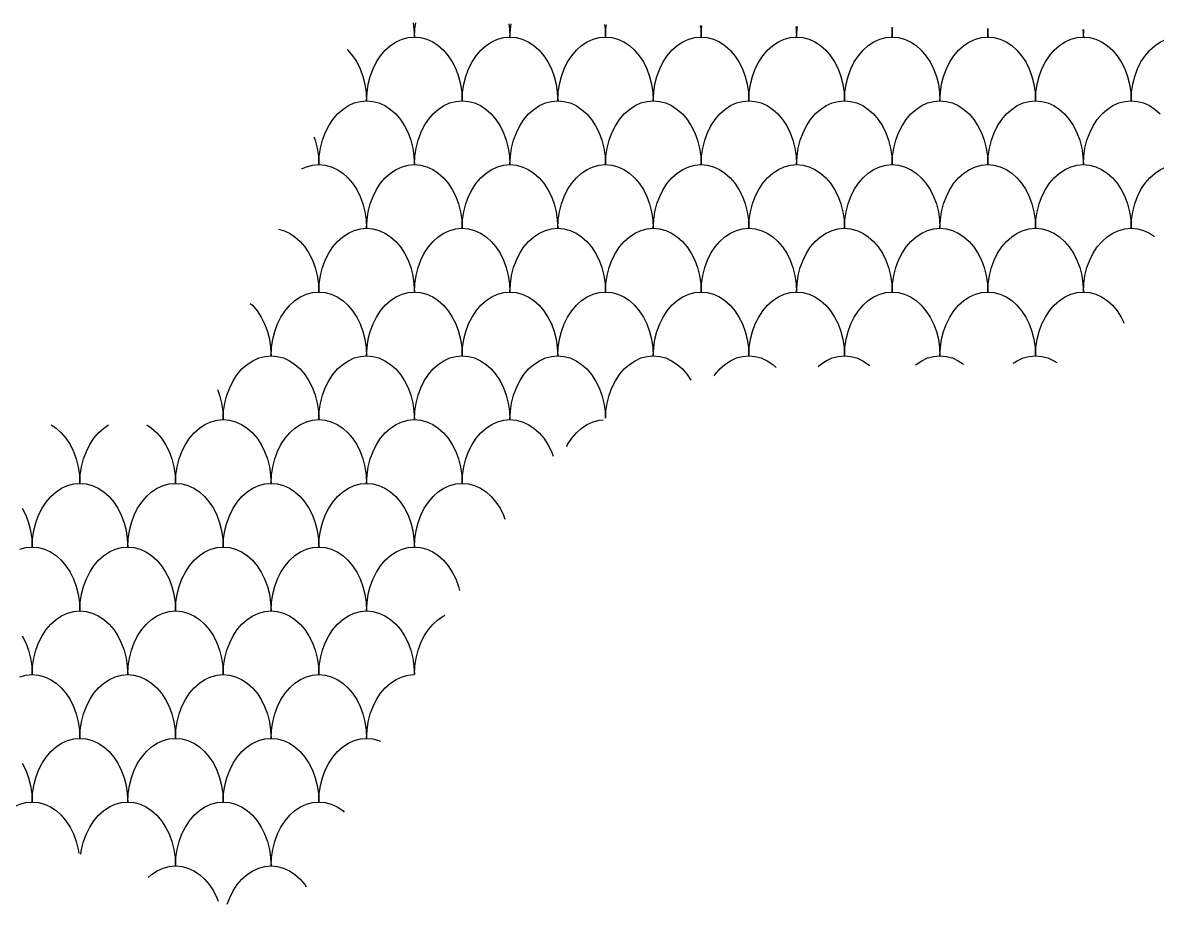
# Model space of a CAD drawing. Header units: millimetres. Extents: x -64 to 65, y -33 to 54.
# Drawn here: x -14.1 to 21.51, y 26.7 to 54.35 of the extents above; entities that cross this region are included whole.
import ezdxf

# ---------------------------------------------------------------- set-up
doc = ezdxf.new("R2010")
doc.units = ezdxf.units.MM

msp = doc.modelspace()

# ---------------------------------------------------------------- linework, layer by layer
for points in [[(-1.849, 54.354), (-1.821, 54.165), (-1.808, 53.904)], [(-1.808, 53.904), (-1.796, 54.165), (-1.768, 54.353)], [(1.155, 54.323), (1.179, 54.165), (1.192, 53.904)], [(1.192, 53.904), (1.204, 54.165), (1.228, 54.323)], [(4.16, 54.293), (4.179, 54.165), (4.192, 53.904)], [(4.192, 53.904), (4.204, 54.165), (4.223, 54.292)], [(7.164, 54.262), (7.179, 54.165), (7.192, 53.904)], [(7.192, 53.904), (7.204, 54.165), (7.219, 54.261)], [(10.169, 54.231), (10.179, 54.165), (10.192, 53.904)], [(10.192, 53.904), (10.204, 54.165), (10.214, 54.231)], [(13.173, 54.201), (13.179, 54.165), (13.192, 53.904)], [(13.192, 53.904), (13.204, 54.165), (13.21, 54.2)], [(16.178, 54.17), (16.179, 54.165), (16.192, 53.904)], [(16.192, 53.904), (16.204, 54.165), (16.205, 54.17)], [(-3.308, 51.904), (-3.296, 52.165), (-3.257, 52.422), (-3.194, 52.67), (-3.107, 52.904), (-2.998, 53.122), (-2.869, 53.318), (-2.722, 53.491), (-2.558, 53.636), (-2.382, 53.752), (-2.197, 53.836), (-2.004, 53.887), (-1.808, 53.904), (-1.613, 53.887), (-1.42, 53.836), (-1.234, 53.752), (-1.058, 53.636), (-0.895, 53.491), (-0.748, 53.318), (-0.618, 53.122), (-0.509, 52.904), (-0.423, 52.67), (-0.36, 52.422), (-0.321, 52.165), (-0.308, 51.904)], [(-0.308, 51.904), (-0.296, 52.165), (-0.257, 52.422), (-0.194, 52.67), (-0.107, 52.904), (0.002, 53.122), (0.131, 53.318), (0.278, 53.491), (0.442, 53.636), (0.618, 53.752), (0.803, 53.836), (0.996, 53.887), (1.192, 53.904), (1.387, 53.887), (1.58, 53.836), (1.766, 53.752), (1.942, 53.636), (2.105, 53.491), (2.252, 53.318), (2.382, 53.122), (2.491, 52.904), (2.577, 52.67), (2.64, 52.422), (2.679, 52.165), (2.692, 51.904)], [(2.692, 51.904), (2.704, 52.165), (2.743, 52.422), (2.806, 52.67), (2.893, 52.904), (3.002, 53.122), (3.131, 53.318), (3.278, 53.491), (3.442, 53.636), (3.618, 53.752), (3.803, 53.836), (3.996, 53.887), (4.192, 53.904), (4.387, 53.887), (4.58, 53.836), (4.766, 53.752), (4.942, 53.636), (5.105, 53.491), (5.252, 53.318), (5.382, 53.122), (5.491, 52.904), (5.577, 52.67), (5.64, 52.422), (5.679, 52.165), (5.692, 51.904)], [(5.692, 51.904), (5.704, 52.165), (5.743, 52.422), (5.806, 52.67), (5.893, 52.904), (6.002, 53.122), (6.131, 53.318), (6.278, 53.491), (6.442, 53.636), (6.618, 53.752), (6.803, 53.836), (6.996, 53.887), (7.192, 53.904), (7.387, 53.887), (7.58, 53.836), (7.766, 53.752), (7.942, 53.636), (8.105, 53.491), (8.252, 53.318), (8.382, 53.122), (8.491, 52.904), (8.577, 52.67), (8.64, 52.422), (8.679, 52.165), (8.692, 51.904)], [(8.692, 51.904), (8.704, 52.165), (8.743, 52.422), (8.806, 52.67), (8.893, 52.904), (9.002, 53.122), (9.131, 53.318), (9.278, 53.491), (9.442, 53.636), (9.618, 53.752), (9.803, 53.836), (9.996, 53.887), (10.192, 53.904), (10.387, 53.887), (10.58, 53.836), (10.766, 53.752), (10.942, 53.636), (11.105, 53.491), (11.252, 53.318), (11.382, 53.122), (11.491, 52.904), (11.577, 52.67), (11.64, 52.422), (11.679, 52.165), (11.692, 51.904)], [(11.692, 51.904), (11.704, 52.165), (11.743, 52.422), (11.806, 52.67), (11.893, 52.904), (12.002, 53.122), (12.131, 53.318), (12.278, 53.491), (12.442, 53.636), (12.618, 53.752), (12.803, 53.836), (12.996, 53.887), (13.192, 53.904), (13.387, 53.887), (13.58, 53.836), (13.766, 53.752), (13.942, 53.636), (14.105, 53.491), (14.252, 53.318), (14.382, 53.122), (14.491, 52.904), (14.577, 52.67), (14.64, 52.422), (14.679, 52.165), (14.692, 51.904)], [(14.692, 51.904), (14.704, 52.165), (14.743, 52.422), (14.806, 52.67), (14.893, 52.904), (15.002, 53.122), (15.131, 53.318), (15.278, 53.491), (15.442, 53.636), (15.618, 53.752), (15.803, 53.836), (15.996, 53.887), (16.192, 53.904), (16.387, 53.887), (16.58, 53.836), (16.766, 53.752), (16.942, 53.636), (17.105, 53.491), (17.252, 53.318), (17.382, 53.122), (17.491, 52.904), (17.577, 52.67), (17.64, 52.422), (17.679, 52.165), (17.692, 51.904)], [(17.692, 51.904), (17.704, 52.165), (17.743, 52.422), (17.806, 52.67), (17.893, 52.904), (18.002, 53.122), (18.131, 53.318), (18.278, 53.491), (18.442, 53.636), (18.618, 53.752), (18.803, 53.836), (18.996, 53.887), (19.192, 53.904), (19.387, 53.887), (19.58, 53.836), (19.766, 53.752), (19.942, 53.636), (20.105, 53.491), (20.252, 53.318), (20.382, 53.122), (20.491, 52.904), (20.577, 52.67), (20.64, 52.422), (20.679, 52.165), (20.692, 51.904)], [(19.18, 54.139), (19.192, 53.904)], [(19.192, 53.904), (19.203, 54.139)], [(20.692, 51.904), (20.704, 52.165), (20.743, 52.422), (20.806, 52.67), (20.893, 52.904), (21.002, 53.122), (21.131, 53.318), (21.278, 53.491), (21.442, 53.636), (21.618, 53.752), (21.803, 53.836), (21.996, 53.887), (22.192, 53.904), (22.387, 53.887), (22.58, 53.836), (22.766, 53.752), (22.942, 53.636), (23.105, 53.491), (23.252, 53.318), (23.351, 53.168)], [(-3.919, 53.512), (-3.895, 53.491), (-3.748, 53.318), (-3.618, 53.122), (-3.509, 52.904), (-3.423, 52.67), (-3.36, 52.422), (-3.321, 52.165), (-3.308, 51.904)], [(-4.808, 49.904), (-4.796, 50.165), (-4.757, 50.422), (-4.694, 50.67), (-4.607, 50.904), (-4.498, 51.122), (-4.369, 51.318), (-4.222, 51.491), (-4.058, 51.636), (-3.882, 51.752), (-3.697, 51.836), (-3.504, 51.887), (-3.308, 51.904), (-3.113, 51.887), (-2.92, 51.836), (-2.734, 51.752), (-2.558, 51.636), (-2.395, 51.491), (-2.248, 51.318), (-2.118, 51.122), (-2.009, 50.904), (-1.923, 50.67), (-1.86, 50.422), (-1.821, 50.165), (-1.808, 49.904)], [(-1.808, 49.904), (-1.796, 50.165), (-1.757, 50.422), (-1.694, 50.67), (-1.607, 50.904), (-1.498, 51.122), (-1.369, 51.318), (-1.222, 51.491), (-1.058, 51.636), (-0.882, 51.752), (-0.697, 51.836), (-0.504, 51.887), (-0.308, 51.904), (-0.113, 51.887), (0.08, 51.836), (0.266, 51.752), (0.442, 51.636), (0.605, 51.491), (0.752, 51.318), (0.882, 51.122), (0.991, 50.904), (1.077, 50.67), (1.14, 50.422), (1.179, 50.165), (1.192, 49.904)], [(1.192, 49.904), (1.204, 50.165), (1.243, 50.422), (1.306, 50.67), (1.393, 50.904), (1.502, 51.122), (1.631, 51.318), (1.778, 51.491), (1.942, 51.636), (2.118, 51.752), (2.303, 51.836), (2.496, 51.887), (2.692, 51.904), (2.887, 51.887), (3.08, 51.836), (3.266, 51.752), (3.442, 51.636), (3.605, 51.491), (3.752, 51.318), (3.882, 51.122), (3.991, 50.904), (4.077, 50.67), (4.14, 50.422), (4.179, 50.165), (4.192, 49.904)], [(4.192, 49.904), (4.204, 50.165), (4.243, 50.422), (4.306, 50.67), (4.393, 50.904), (4.502, 51.122), (4.631, 51.318), (4.778, 51.491), (4.942, 51.636), (5.118, 51.752), (5.303, 51.836), (5.496, 51.887), (5.692, 51.904), (5.887, 51.887), (6.08, 51.836), (6.266, 51.752), (6.442, 51.636), (6.605, 51.491), (6.752, 51.318), (6.882, 51.122), (6.991, 50.904), (7.077, 50.67), (7.14, 50.422), (7.179, 50.165), (7.192, 49.904)], [(7.192, 49.904), (7.204, 50.165), (7.243, 50.422), (7.306, 50.67), (7.393, 50.904), (7.502, 51.122), (7.631, 51.318), (7.778, 51.491), (7.942, 51.636), (8.118, 51.752), (8.303, 51.836), (8.496, 51.887), (8.692, 51.904), (8.887, 51.887), (9.08, 51.836), (9.266, 51.752), (9.442, 51.636), (9.605, 51.491), (9.752, 51.318), (9.882, 51.122), (9.991, 50.904), (10.077, 50.67), (10.14, 50.422), (10.179, 50.165), (10.192, 49.904)], [(10.192, 49.904), (10.204, 50.165), (10.243, 50.422), (10.306, 50.67), (10.393, 50.904), (10.502, 51.122), (10.631, 51.318), (10.778, 51.491), (10.942, 51.636), (11.118, 51.752), (11.303, 51.836), (11.496, 51.887), (11.692, 51.904), (11.887, 51.887), (12.08, 51.836), (12.266, 51.752), (12.442, 51.636), (12.605, 51.491), (12.752, 51.318), (12.882, 51.122), (12.991, 50.904), (13.077, 50.67), (13.14, 50.422), (13.179, 50.165), (13.192, 49.904)], [(13.192, 49.904), (13.204, 50.165), (13.243, 50.422), (13.306, 50.67), (13.393, 50.904), (13.502, 51.122), (13.631, 51.318), (13.778, 51.491), (13.942, 51.636), (14.118, 51.752), (14.303, 51.836), (14.496, 51.887), (14.692, 51.904), (14.887, 51.887), (15.08, 51.836), (15.266, 51.752), (15.442, 51.636), (15.605, 51.491), (15.752, 51.318), (15.882, 51.122), (15.991, 50.904), (16.077, 50.67), (16.14, 50.422), (16.179, 50.165), (16.192, 49.904)], [(16.192, 49.904), (16.204, 50.165), (16.243, 50.422), (16.306, 50.67), (16.393, 50.904), (16.502, 51.122), (16.631, 51.318), (16.778, 51.491), (16.942, 51.636), (17.118, 51.752), (17.303, 51.836), (17.496, 51.887), (17.692, 51.904), (17.887, 51.887), (18.08, 51.836), (18.266, 51.752), (18.442, 51.636), (18.605, 51.491), (18.752, 51.318), (18.882, 51.122), (18.991, 50.904), (19.077, 50.67), (19.14, 50.422), (19.179, 50.165), (19.192, 49.904)], [(19.192, 49.904), (19.204, 50.165), (19.243, 50.422), (19.306, 50.67), (19.393, 50.904), (19.502, 51.122), (19.631, 51.318), (19.778, 51.491), (19.942, 51.636), (20.118, 51.752), (20.303, 51.836), (20.496, 51.887), (20.692, 51.904), (20.887, 51.887), (21.08, 51.836), (21.266, 51.752), (21.442, 51.636), (21.605, 51.491)], [(-4.962, 50.777), (-4.923, 50.67), (-4.86, 50.422), (-4.821, 50.165), (-4.808, 49.904)], [(-5.348, 49.768), (-5.197, 49.836), (-5.004, 49.887), (-4.808, 49.904), (-4.613, 49.887), (-4.42, 49.836), (-4.234, 49.752), (-4.058, 49.636), (-3.895, 49.491), (-3.748, 49.318), (-3.618, 49.122), (-3.509, 48.904), (-3.423, 48.67), (-3.36, 48.422), (-3.321, 48.165), (-3.308, 47.904)], [(-3.308, 47.904), (-3.296, 48.165), (-3.257, 48.422), (-3.194, 48.67), (-3.107, 48.904), (-2.998, 49.122), (-2.869, 49.318), (-2.722, 49.491), (-2.558, 49.636), (-2.382, 49.752), (-2.197, 49.836), (-2.004, 49.887), (-1.808, 49.904), (-1.613, 49.887), (-1.42, 49.836), (-1.234, 49.752), (-1.058, 49.636), (-0.895, 49.491), (-0.748, 49.318), (-0.618, 49.122), (-0.509, 48.904), (-0.423, 48.67), (-0.36, 48.422), (-0.321, 48.165), (-0.308, 47.904)], [(-0.308, 47.904), (-0.296, 48.165), (-0.257, 48.422), (-0.194, 48.67), (-0.107, 48.904), (0.002, 49.122), (0.131, 49.318), (0.278, 49.491), (0.442, 49.636), (0.618, 49.752), (0.803, 49.836), (0.996, 49.887), (1.192, 49.904), (1.387, 49.887), (1.58, 49.836), (1.766, 49.752), (1.942, 49.636), (2.105, 49.491), (2.252, 49.318), (2.382, 49.122), (2.491, 48.904), (2.577, 48.67), (2.64, 48.422), (2.679, 48.165), (2.692, 47.904)], [(2.692, 47.904), (2.704, 48.165), (2.743, 48.422), (2.806, 48.67), (2.893, 48.904), (3.002, 49.122), (3.131, 49.318), (3.278, 49.491), (3.442, 49.636), (3.618, 49.752), (3.803, 49.836), (3.996, 49.887), (4.192, 49.904), (4.387, 49.887), (4.58, 49.836), (4.766, 49.752), (4.942, 49.636), (5.105, 49.491), (5.252, 49.318), (5.382, 49.122), (5.491, 48.904), (5.577, 48.67), (5.64, 48.422), (5.679, 48.165), (5.692, 47.904)], [(5.692, 47.904), (5.704, 48.165), (5.743, 48.422), (5.806, 48.67), (5.893, 48.904), (6.002, 49.122), (6.131, 49.318), (6.278, 49.491), (6.442, 49.636), (6.618, 49.752), (6.803, 49.836), (6.996, 49.887), (7.192, 49.904), (7.387, 49.887), (7.58, 49.836), (7.766, 49.752), (7.942, 49.636), (8.105, 49.491), (8.252, 49.318), (8.382, 49.122), (8.491, 48.904), (8.577, 48.67), (8.64, 48.422), (8.679, 48.165), (8.692, 47.904)], [(8.692, 47.904), (8.704, 48.165), (8.743, 48.422), (8.806, 48.67), (8.893, 48.904), (9.002, 49.122), (9.131, 49.318), (9.278, 49.491), (9.442, 49.636), (9.618, 49.752), (9.803, 49.836), (9.996, 49.887), (10.192, 49.904), (10.387, 49.887), (10.58, 49.836), (10.766, 49.752), (10.942, 49.636), (11.105, 49.491), (11.252, 49.318), (11.382, 49.122), (11.491, 48.904), (11.577, 48.67), (11.64, 48.422), (11.679, 48.165), (11.692, 47.904)], [(11.692, 47.904), (11.704, 48.165), (11.743, 48.422), (11.806, 48.67), (11.893, 48.904), (12.002, 49.122), (12.131, 49.318), (12.278, 49.491), (12.442, 49.636), (12.618, 49.752), (12.803, 49.836), (12.996, 49.887), (13.192, 49.904), (13.387, 49.887), (13.58, 49.836), (13.766, 49.752), (13.942, 49.636), (14.105, 49.491), (14.252, 49.318), (14.382, 49.122), (14.491, 48.904), (14.577, 48.67), (14.64, 48.422), (14.679, 48.165), (14.692, 47.904)], [(14.692, 47.904), (14.704, 48.165), (14.743, 48.422), (14.806, 48.67), (14.893, 48.904), (15.002, 49.122), (15.131, 49.318), (15.278, 49.491), (15.442, 49.636), (15.618, 49.752), (15.803, 49.836), (15.996, 49.887), (16.192, 49.904), (16.387, 49.887), (16.58, 49.836), (16.766, 49.752), (16.942, 49.636), (17.105, 49.491), (17.252, 49.318), (17.382, 49.122), (17.491, 48.904), (17.577, 48.67), (17.64, 48.422), (17.679, 48.165), (17.692, 47.904)], [(17.692, 47.904), (17.704, 48.165), (17.743, 48.422), (17.806, 48.67), (17.893, 48.904), (18.002, 49.122), (18.131, 49.318), (18.278, 49.491), (18.442, 49.636), (18.618, 49.752), (18.803, 49.836), (18.996, 49.887), (19.192, 49.904), (19.387, 49.887), (19.58, 49.836), (19.766, 49.752), (19.942, 49.636), (20.105, 49.491), (20.252, 49.318), (20.382, 49.122), (20.491, 48.904), (20.577, 48.67), (20.64, 48.422), (20.679, 48.165), (20.692, 47.904)], [(20.692, 47.904), (20.704, 48.165), (20.743, 48.422), (20.806, 48.67), (20.893, 48.904), (21.002, 49.122), (21.131, 49.318), (21.278, 49.491), (21.442, 49.636), (21.618, 49.752), (21.803, 49.836), (21.996, 49.887), (22.192, 49.904), (22.211, 49.903)], [(-6.07, 47.876), (-5.92, 47.836), (-5.734, 47.752), (-5.558, 47.636), (-5.395, 47.491), (-5.248, 47.318), (-5.118, 47.122), (-5.009, 46.904), (-4.923, 46.67), (-4.86, 46.422), (-4.821, 46.165), (-4.808, 45.904)], [(-4.808, 45.904), (-4.796, 46.165), (-4.757, 46.422), (-4.694, 46.67), (-4.607, 46.904), (-4.498, 47.122), (-4.369, 47.318), (-4.222, 47.491), (-4.058, 47.636), (-3.882, 47.752), (-3.697, 47.836), (-3.504, 47.887), (-3.308, 47.904), (-3.113, 47.887), (-2.92, 47.836), (-2.734, 47.752), (-2.558, 47.636), (-2.395, 47.491), (-2.248, 47.318), (-2.118, 47.122), (-2.009, 46.904), (-1.923, 46.67), (-1.86, 46.422), (-1.821, 46.165), (-1.808, 45.904)], [(-1.808, 45.904), (-1.796, 46.165), (-1.757, 46.422), (-1.694, 46.67), (-1.607, 46.904), (-1.498, 47.122), (-1.369, 47.318), (-1.222, 47.491), (-1.058, 47.636), (-0.882, 47.752), (-0.697, 47.836), (-0.504, 47.887), (-0.308, 47.904), (-0.113, 47.887), (0.08, 47.836), (0.266, 47.752), (0.442, 47.636), (0.605, 47.491), (0.752, 47.318), (0.882, 47.122), (0.991, 46.904), (1.077, 46.67), (1.14, 46.422), (1.179, 46.165), (1.192, 45.904)], [(1.192, 45.904), (1.204, 46.165), (1.243, 46.422), (1.306, 46.67), (1.393, 46.904), (1.502, 47.122), (1.631, 47.318), (1.778, 47.491), (1.942, 47.636), (2.118, 47.752), (2.303, 47.836), (2.496, 47.887), (2.692, 47.904), (2.887, 47.887), (3.08, 47.836), (3.266, 47.752), (3.442, 47.636), (3.605, 47.491), (3.752, 47.318), (3.882, 47.122), (3.991, 46.904), (4.077, 46.67), (4.14, 46.422), (4.179, 46.165), (4.192, 45.904)], [(4.192, 45.904), (4.204, 46.165), (4.243, 46.422), (4.306, 46.67), (4.393, 46.904), (4.502, 47.122), (4.631, 47.318), (4.778, 47.491), (4.942, 47.636), (5.118, 47.752), (5.303, 47.836), (5.496, 47.887), (5.692, 47.904), (5.887, 47.887), (6.08, 47.836), (6.266, 47.752), (6.442, 47.636), (6.605, 47.491), (6.752, 47.318), (6.882, 47.122), (6.991, 46.904), (7.077, 46.67), (7.14, 46.422), (7.179, 46.165), (7.192, 45.904)], [(7.192, 45.904), (7.204, 46.165), (7.243, 46.422), (7.306, 46.67), (7.393, 46.904), (7.502, 47.122), (7.631, 47.318), (7.778, 47.491), (7.942, 47.636), (8.118, 47.752), (8.303, 47.836), (8.496, 47.887), (8.692, 47.904), (8.887, 47.887), (9.08, 47.836), (9.266, 47.752), (9.442, 47.636), (9.605, 47.491), (9.752, 47.318), (9.882, 47.122), (9.991, 46.904), (10.077, 46.67), (10.14, 46.422), (10.179, 46.165), (10.192, 45.904)], [(10.192, 45.904), (10.204, 46.165), (10.243, 46.422), (10.306, 46.67), (10.393, 46.904), (10.502, 47.122), (10.631, 47.318), (10.778, 47.491), (10.942, 47.636), (11.118, 47.752), (11.303, 47.836), (11.496, 47.887), (11.692, 47.904), (11.887, 47.887), (12.08, 47.836), (12.266, 47.752), (12.442, 47.636), (12.605, 47.491), (12.752, 47.318), (12.882, 47.122), (12.991, 46.904), (13.077, 46.67), (13.14, 46.422), (13.179, 46.165), (13.192, 45.904)], [(13.192, 45.904), (13.204, 46.165), (13.243, 46.422), (13.306, 46.67), (13.393, 46.904), (13.502, 47.122), (13.631, 47.318), (13.778, 47.491), (13.942, 47.636), (14.118, 47.752), (14.303, 47.836), (14.496, 47.887), (14.692, 47.904), (14.887, 47.887), (15.08, 47.836), (15.266, 47.752), (15.442, 47.636), (15.605, 47.491), (15.752, 47.318), (15.882, 47.122), (15.991, 46.904), (16.077, 46.67), (16.14, 46.422), (16.179, 46.165), (16.192, 45.904)], [(16.192, 45.904), (16.204, 46.165), (16.243, 46.422), (16.306, 46.67), (16.393, 46.904), (16.502, 47.122), (16.631, 47.318), (16.778, 47.491), (16.942, 47.636), (17.118, 47.752), (17.303, 47.836), (17.496, 47.887), (17.692, 47.904), (17.887, 47.887), (18.08, 47.836), (18.266, 47.752), (18.442, 47.636), (18.605, 47.491), (18.752, 47.318), (18.882, 47.122), (18.991, 46.904), (19.077, 46.67), (19.14, 46.422), (19.179, 46.165), (19.192, 45.904)], [(19.192, 45.904), (19.204, 46.165), (19.243, 46.422), (19.306, 46.67), (19.393, 46.904), (19.502, 47.122), (19.631, 47.318), (19.778, 47.491), (19.942, 47.636), (20.118, 47.752), (20.303, 47.836), (20.496, 47.887), (20.692, 47.904), (20.887, 47.887), (21.08, 47.836), (21.266, 47.752), (21.424, 47.648)], [(-6.308, 43.904), (-6.296, 44.165), (-6.257, 44.422), (-6.194, 44.67), (-6.107, 44.904), (-5.998, 45.122), (-5.869, 45.318), (-5.722, 45.491), (-5.558, 45.636), (-5.382, 45.752), (-5.197, 45.836), (-5.004, 45.887), (-4.808, 45.904), (-4.613, 45.887), (-4.42, 45.836), (-4.234, 45.752), (-4.058, 45.636), (-3.895, 45.491), (-3.748, 45.318), (-3.618, 45.122), (-3.509, 44.904), (-3.423, 44.67), (-3.36, 44.422), (-3.321, 44.165), (-3.308, 43.904)], [(-3.308, 43.904), (-3.296, 44.165), (-3.257, 44.422), (-3.194, 44.67), (-3.107, 44.904), (-2.998, 45.122), (-2.869, 45.318), (-2.722, 45.491), (-2.558, 45.636), (-2.382, 45.752), (-2.197, 45.836), (-2.004, 45.887), (-1.808, 45.904), (-1.613, 45.887), (-1.42, 45.836), (-1.234, 45.752), (-1.058, 45.636), (-0.895, 45.491), (-0.748, 45.318), (-0.618, 45.122), (-0.509, 44.904), (-0.423, 44.67), (-0.36, 44.422), (-0.321, 44.165), (-0.308, 43.904)], [(-0.308, 43.904), (-0.296, 44.165), (-0.257, 44.422), (-0.194, 44.67), (-0.107, 44.904), (0.002, 45.122), (0.131, 45.318), (0.278, 45.491), (0.442, 45.636), (0.618, 45.752), (0.803, 45.836), (0.996, 45.887), (1.192, 45.904), (1.387, 45.887), (1.58, 45.836), (1.766, 45.752), (1.942, 45.636), (2.105, 45.491), (2.252, 45.318), (2.382, 45.122), (2.491, 44.904), (2.577, 44.67), (2.64, 44.422), (2.679, 44.165), (2.692, 43.904)], [(2.692, 43.904), (2.704, 44.165), (2.743, 44.422), (2.806, 44.67), (2.893, 44.904), (3.002, 45.122), (3.131, 45.318), (3.278, 45.491), (3.442, 45.636), (3.618, 45.752), (3.803, 45.836), (3.996, 45.887), (4.192, 45.904), (4.387, 45.887), (4.58, 45.836), (4.766, 45.752), (4.942, 45.636), (5.105, 45.491), (5.252, 45.318), (5.382, 45.122), (5.491, 44.904), (5.577, 44.67), (5.64, 44.422), (5.679, 44.165), (5.692, 43.904)], [(5.692, 43.904), (5.704, 44.165), (5.743, 44.422), (5.806, 44.67), (5.893, 44.904), (6.002, 45.122), (6.131, 45.318), (6.278, 45.491), (6.442, 45.636), (6.618, 45.752), (6.803, 45.836), (6.996, 45.887), (7.192, 45.904), (7.387, 45.887), (7.58, 45.836), (7.766, 45.752), (7.942, 45.636), (8.105, 45.491), (8.252, 45.318), (8.382, 45.122), (8.491, 44.904), (8.577, 44.67), (8.64, 44.422), (8.679, 44.165), (8.692, 43.904)], [(8.692, 43.904), (8.704, 44.165), (8.743, 44.422), (8.806, 44.67), (8.893, 44.904), (9.002, 45.122), (9.131, 45.318), (9.278, 45.491), (9.442, 45.636), (9.618, 45.752), (9.803, 45.836), (9.996, 45.887), (10.192, 45.904), (10.387, 45.887), (10.58, 45.836), (10.766, 45.752), (10.942, 45.636), (11.105, 45.491), (11.252, 45.318), (11.382, 45.122), (11.491, 44.904), (11.577, 44.67), (11.64, 44.422), (11.679, 44.165), (11.692, 43.904)], [(11.692, 43.904), (11.704, 44.165), (11.743, 44.422), (11.806, 44.67), (11.893, 44.904), (12.002, 45.122), (12.131, 45.318), (12.278, 45.491), (12.442, 45.636), (12.618, 45.752), (12.803, 45.836), (12.996, 45.887), (13.192, 45.904), (13.387, 45.887), (13.58, 45.836), (13.766, 45.752), (13.942, 45.636), (14.105, 45.491), (14.252, 45.318), (14.382, 45.122), (14.491, 44.904), (14.577, 44.67), (14.64, 44.422), (14.679, 44.165), (14.692, 43.904)], [(14.692, 43.904), (14.704, 44.165), (14.743, 44.422), (14.806, 44.67), (14.893, 44.904), (15.002, 45.122), (15.131, 45.318), (15.278, 45.491), (15.442, 45.636), (15.618, 45.752), (15.803, 45.836), (15.996, 45.887), (16.192, 45.904), (16.387, 45.887), (16.58, 45.836), (16.766, 45.752), (16.942, 45.636), (17.105, 45.491), (17.252, 45.318), (17.382, 45.122), (17.491, 44.904), (17.577, 44.67), (17.64, 44.422), (17.679, 44.165), (17.692, 43.904)], [(17.692, 43.904), (17.704, 44.165), (17.743, 44.422), (17.806, 44.67), (17.893, 44.904), (18.002, 45.122), (18.131, 45.318), (18.278, 45.491), (18.442, 45.636), (18.618, 45.752), (18.803, 45.836), (18.996, 45.887), (19.192, 45.904), (19.387, 45.887), (19.58, 45.836), (19.766, 45.752), (19.942, 45.636), (20.105, 45.491), (20.252, 45.318), (20.382, 45.122), (20.476, 44.933)], [(-6.959, 45.548), (-6.895, 45.491), (-6.748, 45.318), (-6.618, 45.122), (-6.509, 44.904), (-6.423, 44.67), (-6.36, 44.422), (-6.321, 44.165), (-6.308, 43.904)], [(-7.808, 41.904), (-7.796, 42.165), (-7.757, 42.422), (-7.694, 42.67), (-7.607, 42.904), (-7.498, 43.122), (-7.369, 43.318), (-7.222, 43.491), (-7.058, 43.636), (-6.882, 43.752), (-6.697, 43.836), (-6.504, 43.887), (-6.308, 43.904), (-6.113, 43.887), (-5.92, 43.836), (-5.734, 43.752), (-5.558, 43.636), (-5.395, 43.491), (-5.248, 43.318), (-5.118, 43.122), (-5.009, 42.904), (-4.923, 42.67), (-4.86, 42.422), (-4.821, 42.165), (-4.808, 41.904)], [(-4.808, 41.904), (-4.796, 42.165), (-4.757, 42.422), (-4.694, 42.67), (-4.607, 42.904), (-4.498, 43.122), (-4.369, 43.318), (-4.222, 43.491), (-4.058, 43.636), (-3.882, 43.752), (-3.697, 43.836), (-3.504, 43.887), (-3.308, 43.904), (-3.113, 43.887), (-2.92, 43.836), (-2.734, 43.752), (-2.558, 43.636), (-2.395, 43.491), (-2.248, 43.318), (-2.118, 43.122), (-2.009, 42.904), (-1.923, 42.67), (-1.86, 42.422), (-1.821, 42.165), (-1.808, 41.904)], [(-1.808, 41.904), (-1.796, 42.165), (-1.757, 42.422), (-1.694, 42.67), (-1.607, 42.904), (-1.498, 43.122), (-1.369, 43.318), (-1.222, 43.491), (-1.058, 43.636), (-0.882, 43.752), (-0.697, 43.836), (-0.504, 43.887), (-0.308, 43.904), (-0.113, 43.887), (0.08, 43.836), (0.266, 43.752), (0.442, 43.636), (0.605, 43.491), (0.752, 43.318), (0.882, 43.122), (0.991, 42.904), (1.077, 42.67), (1.14, 42.422), (1.179, 42.165), (1.192, 41.904)], [(1.192, 41.904), (1.204, 42.165), (1.243, 42.422), (1.306, 42.67), (1.393, 42.904), (1.502, 43.122), (1.631, 43.318), (1.778, 43.491), (1.942, 43.636), (2.118, 43.752), (2.303, 43.836), (2.496, 43.887), (2.692, 43.904), (2.887, 43.887), (3.08, 43.836), (3.266, 43.752), (3.442, 43.636), (3.605, 43.491), (3.752, 43.318), (3.882, 43.122), (3.991, 42.904), (4.077, 42.67), (4.14, 42.422), (4.179, 42.165), (4.189, 41.947)], [(4.194, 41.95), (4.204, 42.165), (4.243, 42.422), (4.306, 42.67), (4.393, 42.904), (4.502, 43.122), (4.631, 43.318), (4.778, 43.491), (4.942, 43.636), (5.118, 43.752), (5.303, 43.836), (5.496, 43.887), (5.692, 43.904), (5.887, 43.887), (6.08, 43.836), (6.266, 43.752), (6.442, 43.636), (6.605, 43.491), (6.752, 43.318), (6.871, 43.138)], [(7.605, 43.28), (7.631, 43.318), (7.778, 43.491), (7.942, 43.636), (8.118, 43.752), (8.303, 43.836), (8.496, 43.887), (8.692, 43.904), (8.887, 43.887), (9.08, 43.836), (9.266, 43.752), (9.442, 43.636), (9.546, 43.543)], [(10.864, 43.568), (10.942, 43.636), (11.118, 43.752), (11.303, 43.836), (11.496, 43.887), (11.692, 43.904), (11.887, 43.887), (12.08, 43.836), (12.266, 43.752), (12.442, 43.636), (12.485, 43.598)], [(13.924, 43.621), (13.942, 43.636), (14.118, 43.752), (14.303, 43.836), (14.496, 43.887), (14.692, 43.904), (14.887, 43.887), (15.08, 43.836), (15.266, 43.752), (15.429, 43.645)], [(16.992, 43.669), (17.118, 43.752), (17.303, 43.836), (17.496, 43.887), (17.692, 43.904), (17.887, 43.887), (18.08, 43.836), (18.266, 43.752), (18.358, 43.691)], [(-7.989, 42.849), (-7.923, 42.67), (-7.86, 42.422), (-7.821, 42.165), (-7.808, 41.904)], [(-13.213, 41.738), (-13.058, 41.636), (-12.895, 41.491), (-12.748, 41.318), (-12.618, 41.122), (-12.509, 40.904), (-12.423, 40.67), (-12.36, 40.422), (-12.321, 40.165), (-12.308, 39.904)], [(-12.308, 39.904), (-12.296, 40.165), (-12.257, 40.422), (-12.194, 40.67), (-12.107, 40.904), (-11.998, 41.122), (-11.869, 41.318), (-11.722, 41.491), (-11.558, 41.636), (-11.407, 41.736)], [(-10.208, 41.735), (-10.058, 41.636), (-9.895, 41.491), (-9.748, 41.318), (-9.618, 41.122), (-9.509, 40.904), (-9.423, 40.67), (-9.36, 40.422), (-9.321, 40.165), (-9.308, 39.904)], [(-9.308, 39.904), (-9.296, 40.165), (-9.257, 40.422), (-9.194, 40.67), (-9.107, 40.904), (-8.998, 41.122), (-8.869, 41.318), (-8.722, 41.491), (-8.558, 41.636), (-8.382, 41.752), (-8.197, 41.836), (-8.004, 41.887), (-7.808, 41.904), (-7.613, 41.887), (-7.42, 41.836), (-7.234, 41.752), (-7.058, 41.636), (-6.895, 41.491), (-6.748, 41.318), (-6.618, 41.122), (-6.509, 40.904), (-6.423, 40.67), (-6.36, 40.422), (-6.321, 40.165), (-6.308, 39.904)], [(-6.308, 39.904), (-6.296, 40.165), (-6.257, 40.422), (-6.194, 40.67), (-6.107, 40.904), (-5.998, 41.122), (-5.869, 41.318), (-5.722, 41.491), (-5.558, 41.636), (-5.382, 41.752), (-5.197, 41.836), (-5.004, 41.887), (-4.808, 41.904), (-4.613, 41.887), (-4.42, 41.836), (-4.234, 41.752), (-4.058, 41.636), (-3.895, 41.491), (-3.748, 41.318), (-3.618, 41.122), (-3.509, 40.904), (-3.423, 40.67), (-3.36, 40.422), (-3.321, 40.165), (-3.308, 39.904)], [(-3.308, 39.904), (-3.296, 40.165), (-3.257, 40.422), (-3.194, 40.67), (-3.107, 40.904), (-2.998, 41.122), (-2.869, 41.318), (-2.722, 41.491), (-2.558, 41.636), (-2.382, 41.752), (-2.197, 41.836), (-2.004, 41.887), (-1.808, 41.904), (-1.613, 41.887), (-1.42, 41.836), (-1.234, 41.752), (-1.058, 41.636), (-0.895, 41.491), (-0.748, 41.318), (-0.618, 41.122), (-0.509, 40.904), (-0.423, 40.67), (-0.36, 40.422), (-0.321, 40.165), (-0.308, 39.904)], [(-0.308, 39.904), (-0.296, 40.165), (-0.257, 40.422), (-0.194, 40.67), (-0.107, 40.904), (0.002, 41.122), (0.131, 41.318), (0.278, 41.491), (0.442, 41.636), (0.618, 41.752), (0.803, 41.836), (0.996, 41.887), (1.192, 41.904), (1.387, 41.887), (1.58, 41.836), (1.766, 41.752), (1.942, 41.636), (2.105, 41.491), (2.252, 41.318), (2.382, 41.122), (2.491, 40.904), (2.546, 40.755)], [(2.973, 41.064), (3.002, 41.122), (3.131, 41.318), (3.278, 41.491), (3.442, 41.636), (3.618, 41.752), (3.803, 41.836), (3.996, 41.887), (4.122, 41.898)], [(-13.808, 37.904), (-13.796, 38.165), (-13.757, 38.422), (-13.694, 38.67), (-13.607, 38.904), (-13.498, 39.122), (-13.369, 39.318), (-13.222, 39.491), (-13.058, 39.636), (-12.882, 39.752), (-12.697, 39.836), (-12.504, 39.887), (-12.308, 39.904), (-12.113, 39.887), (-11.92, 39.836), (-11.734, 39.752), (-11.558, 39.636), (-11.395, 39.491), (-11.248, 39.318), (-11.118, 39.122), (-11.009, 38.904), (-10.923, 38.67), (-10.86, 38.422), (-10.821, 38.165), (-10.808, 37.904)], [(-10.808, 37.904), (-10.796, 38.165), (-10.757, 38.422), (-10.694, 38.67), (-10.607, 38.904), (-10.498, 39.122), (-10.369, 39.318), (-10.222, 39.491), (-10.058, 39.636), (-9.882, 39.752), (-9.697, 39.836), (-9.504, 39.887), (-9.308, 39.904), (-9.113, 39.887), (-8.92, 39.836), (-8.734, 39.752), (-8.558, 39.636), (-8.395, 39.491), (-8.248, 39.318), (-8.118, 39.122), (-8.009, 38.904), (-7.923, 38.67), (-7.86, 38.422), (-7.821, 38.165), (-7.808, 37.904)], [(-7.808, 37.904), (-7.796, 38.165), (-7.757, 38.422), (-7.694, 38.67), (-7.607, 38.904), (-7.498, 39.122), (-7.369, 39.318), (-7.222, 39.491), (-7.058, 39.636), (-6.882, 39.752), (-6.697, 39.836), (-6.504, 39.887), (-6.308, 39.904), (-6.113, 39.887), (-5.92, 39.836), (-5.734, 39.752), (-5.558, 39.636), (-5.395, 39.491), (-5.248, 39.318), (-5.118, 39.122), (-5.009, 38.904), (-4.923, 38.67), (-4.86, 38.422), (-4.821, 38.165), (-4.808, 37.904)], [(-4.808, 37.904), (-4.796, 38.165), (-4.757, 38.422), (-4.694, 38.67), (-4.607, 38.904), (-4.498, 39.122), (-4.369, 39.318), (-4.222, 39.491), (-4.058, 39.636), (-3.882, 39.752), (-3.697, 39.836), (-3.504, 39.887), (-3.308, 39.904), (-3.113, 39.887), (-2.92, 39.836), (-2.734, 39.752), (-2.558, 39.636), (-2.395, 39.491), (-2.248, 39.318), (-2.118, 39.122), (-2.009, 38.904), (-1.923, 38.67), (-1.86, 38.422), (-1.821, 38.165), (-1.808, 37.904)], [(-1.808, 37.904), (-1.796, 38.165), (-1.757, 38.422), (-1.694, 38.67), (-1.607, 38.904), (-1.498, 39.122), (-1.369, 39.318), (-1.222, 39.491), (-1.058, 39.636), (-0.882, 39.752), (-0.697, 39.836), (-0.504, 39.887), (-0.308, 39.904), (-0.113, 39.887), (0.08, 39.836), (0.266, 39.752), (0.442, 39.636), (0.605, 39.491), (0.752, 39.318), (0.882, 39.122), (0.991, 38.904), (1.035, 38.785)], [(-14.118, 39.122), (-14.009, 38.904), (-13.923, 38.67), (-13.86, 38.422), (-13.821, 38.165), (-13.808, 37.904)], [(-14.197, 37.836), (-14.004, 37.887), (-13.808, 37.904), (-13.613, 37.887), (-13.42, 37.836), (-13.234, 37.752), (-13.058, 37.636), (-12.895, 37.491), (-12.748, 37.318), (-12.618, 37.122), (-12.509, 36.904), (-12.423, 36.67), (-12.36, 36.422), (-12.321, 36.165), (-12.308, 35.904)], [(-12.308, 35.904), (-12.296, 36.165), (-12.257, 36.422), (-12.194, 36.67), (-12.107, 36.904), (-11.998, 37.122), (-11.869, 37.318), (-11.722, 37.491), (-11.558, 37.636), (-11.382, 37.752), (-11.197, 37.836), (-11.004, 37.887), (-10.808, 37.904), (-10.613, 37.887), (-10.42, 37.836), (-10.234, 37.752), (-10.058, 37.636), (-9.895, 37.491), (-9.748, 37.318), (-9.618, 37.122), (-9.509, 36.904), (-9.423, 36.67), (-9.36, 36.422), (-9.321, 36.165), (-9.308, 35.904)], [(-9.308, 35.904), (-9.296, 36.165), (-9.257, 36.422), (-9.194, 36.67), (-9.107, 36.904), (-8.998, 37.122), (-8.869, 37.318), (-8.722, 37.491), (-8.558, 37.636), (-8.382, 37.752), (-8.197, 37.836), (-8.004, 37.887), (-7.808, 37.904), (-7.613, 37.887), (-7.42, 37.836), (-7.234, 37.752), (-7.058, 37.636), (-6.895, 37.491), (-6.748, 37.318), (-6.618, 37.122), (-6.509, 36.904), (-6.423, 36.67), (-6.36, 36.422), (-6.321, 36.165), (-6.308, 35.904)], [(-6.308, 35.904), (-6.296, 36.165), (-6.257, 36.422), (-6.194, 36.67), (-6.107, 36.904), (-5.998, 37.122), (-5.869, 37.318), (-5.722, 37.491), (-5.558, 37.636), (-5.382, 37.752), (-5.197, 37.836), (-5.004, 37.887), (-4.808, 37.904), (-4.613, 37.887), (-4.42, 37.836), (-4.234, 37.752), (-4.058, 37.636), (-3.895, 37.491), (-3.748, 37.318), (-3.618, 37.122), (-3.509, 36.904), (-3.423, 36.67), (-3.36, 36.422), (-3.321, 36.165), (-3.308, 35.904)], [(-3.308, 35.904), (-3.296, 36.165), (-3.257, 36.422), (-3.194, 36.67), (-3.107, 36.904), (-2.998, 37.122), (-2.869, 37.318), (-2.722, 37.491), (-2.558, 37.636), (-2.382, 37.752), (-2.197, 37.836), (-2.004, 37.887), (-1.808, 37.904), (-1.613, 37.887), (-1.42, 37.836), (-1.234, 37.752), (-1.058, 37.636), (-0.895, 37.491), (-0.748, 37.318), (-0.618, 37.122), (-0.509, 36.904), (-0.423, 36.67), (-0.391, 36.545)], [(-13.808, 33.904), (-13.796, 34.165), (-13.757, 34.422), (-13.694, 34.67), (-13.607, 34.904), (-13.498, 35.122), (-13.369, 35.318), (-13.222, 35.491), (-13.058, 35.636), (-12.882, 35.752), (-12.697, 35.836), (-12.504, 35.887), (-12.308, 35.904), (-12.113, 35.887), (-11.92, 35.836), (-11.734, 35.752), (-11.558, 35.636), (-11.395, 35.491), (-11.248, 35.318), (-11.118, 35.122), (-11.009, 34.904), (-10.923, 34.67), (-10.86, 34.422), (-10.821, 34.165), (-10.808, 33.904)], [(-10.808, 33.904), (-10.796, 34.165), (-10.757, 34.422), (-10.694, 34.67), (-10.607, 34.904), (-10.498, 35.122), (-10.369, 35.318), (-10.222, 35.491), (-10.058, 35.636), (-9.882, 35.752), (-9.697, 35.836), (-9.504, 35.887), (-9.308, 35.904), (-9.113, 35.887), (-8.92, 35.836), (-8.734, 35.752), (-8.558, 35.636), (-8.395, 35.491), (-8.248, 35.318), (-8.118, 35.122), (-8.009, 34.904), (-7.923, 34.67), (-7.86, 34.422), (-7.821, 34.165), (-7.808, 33.904)], [(-7.808, 33.904), (-7.796, 34.165), (-7.757, 34.422), (-7.694, 34.67), (-7.607, 34.904), (-7.498, 35.122), (-7.369, 35.318), (-7.222, 35.491), (-7.058, 35.636), (-6.882, 35.752), (-6.697, 35.836), (-6.504, 35.887), (-6.308, 35.904), (-6.113, 35.887), (-5.92, 35.836), (-5.734, 35.752), (-5.558, 35.636), (-5.395, 35.491), (-5.248, 35.318), (-5.118, 35.122), (-5.009, 34.904), (-4.923, 34.67), (-4.86, 34.422), (-4.821, 34.165), (-4.808, 33.904)], [(-4.808, 33.904), (-4.796, 34.165), (-4.757, 34.422), (-4.694, 34.67), (-4.607, 34.904), (-4.498, 35.122), (-4.369, 35.318), (-4.222, 35.491), (-4.058, 35.636), (-3.882, 35.752), (-3.697, 35.836), (-3.504, 35.887), (-3.308, 35.904), (-3.113, 35.887), (-2.92, 35.836), (-2.734, 35.752), (-2.558, 35.636), (-2.395, 35.491), (-2.248, 35.318), (-2.118, 35.122), (-2.009, 34.904), (-1.923, 34.67), (-1.86, 34.422), (-1.821, 34.165), (-1.808, 33.904)], [(-1.808, 33.904), (-1.796, 34.165), (-1.757, 34.422), (-1.694, 34.67), (-1.607, 34.904), (-1.498, 35.122), (-1.369, 35.318), (-1.222, 35.491), (-1.058, 35.636), (-0.882, 35.752), (-0.856, 35.764)], [(-14.118, 35.122), (-14.009, 34.904), (-13.923, 34.67), (-13.86, 34.422), (-13.821, 34.165), (-13.808, 33.904)], [(-14.197, 33.836), (-14.004, 33.887), (-13.808, 33.904), (-13.613, 33.887), (-13.42, 33.836), (-13.234, 33.752), (-13.058, 33.636), (-12.895, 33.491), (-12.748, 33.318), (-12.618, 33.122), (-12.509, 32.904), (-12.423, 32.67), (-12.36, 32.422), (-12.321, 32.165), (-12.308, 31.904)], [(-12.308, 31.904), (-12.296, 32.165), (-12.257, 32.422), (-12.194, 32.67), (-12.107, 32.904), (-11.998, 33.122), (-11.869, 33.318), (-11.722, 33.491), (-11.558, 33.636), (-11.382, 33.752), (-11.197, 33.836), (-11.004, 33.887), (-10.808, 33.904), (-10.613, 33.887), (-10.42, 33.836), (-10.234, 33.752), (-10.058, 33.636), (-9.895, 33.491), (-9.748, 33.318), (-9.618, 33.122), (-9.509, 32.904), (-9.423, 32.67), (-9.36, 32.422), (-9.321, 32.165), (-9.308, 31.904)], [(-9.308, 31.904), (-9.296, 32.165), (-9.257, 32.422), (-9.194, 32.67), (-9.107, 32.904), (-8.998, 33.122), (-8.869, 33.318), (-8.722, 33.491), (-8.558, 33.636), (-8.382, 33.752), (-8.197, 33.836), (-8.004, 33.887), (-7.808, 33.904), (-7.613, 33.887), (-7.42, 33.836), (-7.234, 33.752), (-7.058, 33.636), (-6.895, 33.491), (-6.748, 33.318), (-6.618, 33.122), (-6.509, 32.904), (-6.423, 32.67), (-6.36, 32.422), (-6.321, 32.165), (-6.308, 31.904)], [(-6.308, 31.904), (-6.296, 32.165), (-6.257, 32.422), (-6.194, 32.67), (-6.107, 32.904), (-5.998, 33.122), (-5.869, 33.318), (-5.722, 33.491), (-5.558, 33.636), (-5.382, 33.752), (-5.197, 33.836), (-5.004, 33.887), (-4.808, 33.904), (-4.613, 33.887), (-4.42, 33.836), (-4.234, 33.752), (-4.058, 33.636), (-3.895, 33.491), (-3.748, 33.318), (-3.618, 33.122), (-3.509, 32.904), (-3.423, 32.67), (-3.36, 32.422), (-3.321, 32.165), (-3.308, 31.904)], [(-3.308, 31.904), (-3.296, 32.165), (-3.257, 32.422), (-3.194, 32.67), (-3.107, 32.904), (-2.998, 33.122), (-2.869, 33.318), (-2.722, 33.491), (-2.558, 33.636), (-2.382, 33.752), (-2.197, 33.836), (-2.004, 33.887), (-1.808, 33.904), (-1.806, 33.904)], [(-13.808, 29.904), (-13.796, 30.165), (-13.757, 30.422), (-13.694, 30.67), (-13.607, 30.904), (-13.498, 31.122), (-13.369, 31.318), (-13.222, 31.491), (-13.058, 31.636), (-12.882, 31.752), (-12.697, 31.836), (-12.504, 31.887), (-12.308, 31.904), (-12.113, 31.887), (-11.92, 31.836), (-11.734, 31.752), (-11.558, 31.636), (-11.395, 31.491), (-11.248, 31.318), (-11.118, 31.122), (-11.009, 30.904), (-10.923, 30.67), (-10.86, 30.422), (-10.821, 30.165), (-10.808, 29.904)], [(-10.808, 29.904), (-10.796, 30.165), (-10.757, 30.422), (-10.694, 30.67), (-10.607, 30.904), (-10.498, 31.122), (-10.369, 31.318), (-10.222, 31.491), (-10.058, 31.636), (-9.882, 31.752), (-9.697, 31.836), (-9.504, 31.887), (-9.308, 31.904), (-9.113, 31.887), (-8.92, 31.836), (-8.734, 31.752), (-8.558, 31.636), (-8.395, 31.491), (-8.248, 31.318), (-8.118, 31.122), (-8.009, 30.904), (-7.923, 30.67), (-7.86, 30.422), (-7.821, 30.165), (-7.808, 29.904)], [(-7.808, 29.904), (-7.796, 30.165), (-7.757, 30.422), (-7.694, 30.67), (-7.607, 30.904), (-7.498, 31.122), (-7.369, 31.318), (-7.222, 31.491), (-7.058, 31.636), (-6.882, 31.752), (-6.697, 31.836), (-6.504, 31.887), (-6.308, 31.904), (-6.113, 31.887), (-5.92, 31.836), (-5.734, 31.752), (-5.558, 31.636), (-5.395, 31.491), (-5.248, 31.318), (-5.118, 31.122), (-5.009, 30.904), (-4.923, 30.67), (-4.86, 30.422), (-4.821, 30.165), (-4.808, 29.904)], [(-4.808, 29.904), (-4.796, 30.165), (-4.757, 30.422), (-4.694, 30.67), (-4.607, 30.904), (-4.498, 31.122), (-4.369, 31.318), (-4.222, 31.491), (-4.058, 31.636), (-3.882, 31.752), (-3.697, 31.836), (-3.504, 31.887), (-3.308, 31.904), (-3.113, 31.887), (-2.92, 31.836), (-2.873, 31.815)], [(-14.118, 31.122), (-14.009, 30.904), (-13.923, 30.67), (-13.86, 30.422), (-13.821, 30.165), (-13.808, 29.904)], [(-15.308, 27.904), (-15.296, 28.165), (-15.257, 28.422), (-15.194, 28.67), (-15.107, 28.904), (-14.998, 29.122), (-14.869, 29.318), (-14.722, 29.491), (-14.558, 29.636), (-14.382, 29.752), (-14.197, 29.836), (-14.004, 29.887), (-13.808, 29.904), (-13.613, 29.887), (-13.42, 29.836), (-13.234, 29.752), (-13.058, 29.636), (-12.895, 29.491), (-12.748, 29.318), (-12.618, 29.122), (-12.509, 28.904), (-12.423, 28.67), (-12.36, 28.422), (-12.34, 28.288)], [(-12.28, 28.268), (-12.257, 28.422), (-12.194, 28.67), (-12.107, 28.904), (-11.998, 29.122), (-11.869, 29.318), (-11.722, 29.491), (-11.558, 29.636), (-11.382, 29.752), (-11.197, 29.836), (-11.004, 29.887), (-10.808, 29.904), (-10.613, 29.887), (-10.42, 29.836), (-10.234, 29.752), (-10.058, 29.636), (-9.895, 29.491), (-9.748, 29.318), (-9.618, 29.122), (-9.509, 28.904), (-9.423, 28.67), (-9.36, 28.422), (-9.321, 28.165), (-9.308, 27.904)], [(-9.308, 27.904), (-9.296, 28.165), (-9.257, 28.422), (-9.194, 28.67), (-9.107, 28.904), (-8.998, 29.122), (-8.869, 29.318), (-8.722, 29.491), (-8.558, 29.636), (-8.382, 29.752), (-8.197, 29.836), (-8.004, 29.887), (-7.808, 29.904), (-7.613, 29.887), (-7.42, 29.836), (-7.234, 29.752), (-7.058, 29.636), (-6.895, 29.491), (-6.748, 29.318), (-6.618, 29.122), (-6.509, 28.904), (-6.423, 28.67), (-6.36, 28.422), (-6.321, 28.165), (-6.308, 27.904)], [(-6.308, 27.904), (-6.296, 28.165), (-6.257, 28.422), (-6.194, 28.67), (-6.107, 28.904), (-5.998, 29.122), (-5.869, 29.318), (-5.722, 29.491), (-5.558, 29.636), (-5.382, 29.752), (-5.197, 29.836), (-5.004, 29.887), (-4.808, 29.904), (-4.613, 29.887), (-4.42, 29.836), (-4.234, 29.752), (-4.058, 29.636), (-4.008, 29.592)], [(-10.162, 27.544), (-10.058, 27.636), (-9.882, 27.752), (-9.697, 27.836), (-9.504, 27.887), (-9.308, 27.904), (-9.113, 27.887), (-8.92, 27.836), (-8.734, 27.752), (-8.558, 27.636), (-8.395, 27.491), (-8.248, 27.318), (-8.118, 27.122), (-8.009, 26.904), (-7.969, 26.796)], [(-7.684, 26.698), (-7.607, 26.904), (-7.498, 27.122), (-7.369, 27.318), (-7.222, 27.491), (-7.058, 27.636), (-6.882, 27.752), (-6.697, 27.836), (-6.504, 27.887), (-6.308, 27.904), (-6.113, 27.887), (-5.92, 27.836), (-5.734, 27.752), (-5.558, 27.636), (-5.395, 27.491), (-5.248, 27.318), (-5.204, 27.251)]]:
    msp.add_lwpolyline(points)

doc.saveas('drawing.dxf')
